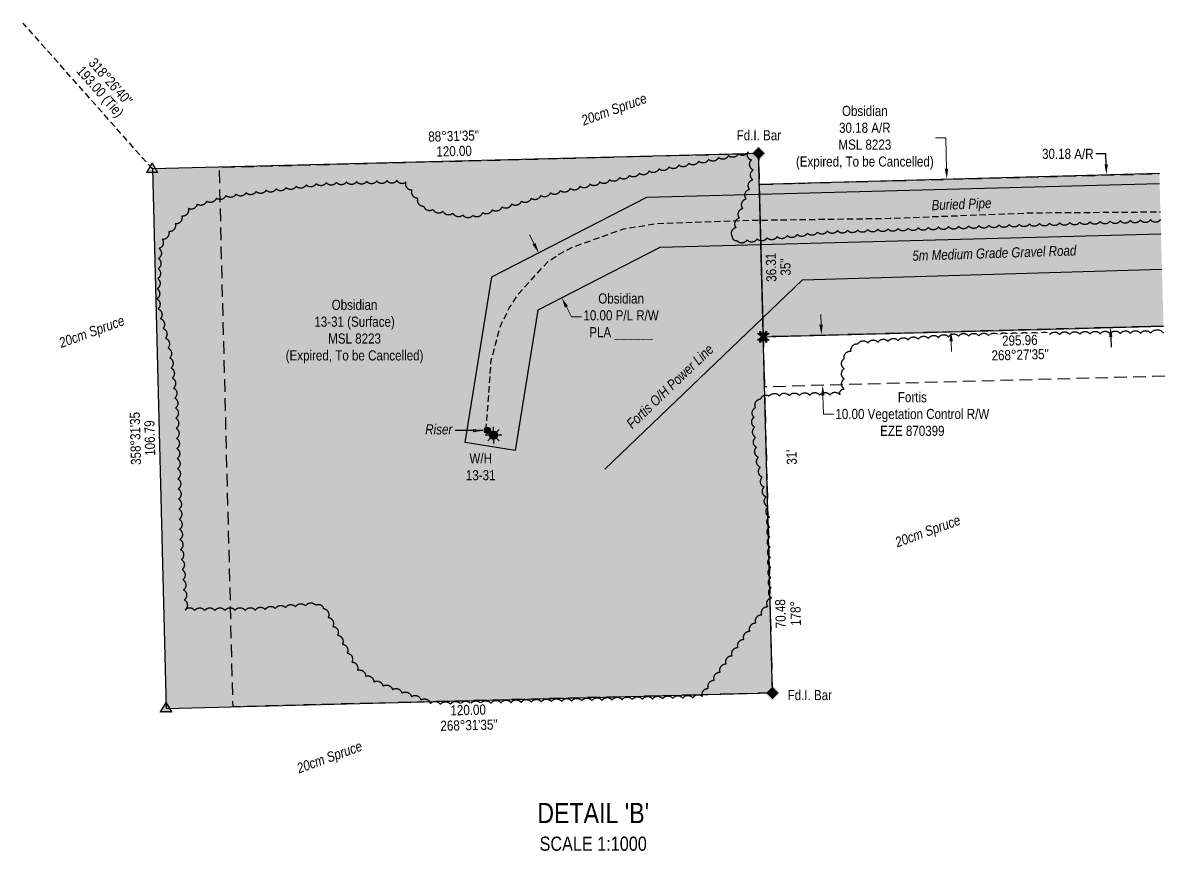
# Model space of a CAD drawing. Extents: x 619673 to 625990, y 5884579 to 5888637.
# Drawn here: x 620921 to 622059, y 5884685 to 5885504 of the extents above; entities that cross this region are included whole.
import ezdxf
from ezdxf.enums import TextEntityAlignment as Align

# ---------------------------------------------------------------- set-up
doc = ezdxf.new("R2010")
doc.units = 0
doc.header["$LTSCALE"] = 5
doc.header["$PDSIZE"] = 0.5
for name, pattern in [('0', [1, 1, 0]), ('foc-ACCESSROAD', [3.75, 2.5, -1.25]), ('foc-FLOWLINE', [3.75, 2.5, -1.25]), ('foc-TIELINE', [1.875, 1.25, -0.625]), ('UG_PIPE', [1.875, 1.25, -0.625])]:
    doc.linetypes.add(name, pattern=pattern)
doc.layers.get('Defpoints').update_dxf_attribs({"color": 9})
for name, color, linetype in [('AS-PIPE-UG', 44, 'UG_PIPE'), ('AS-PIPE-UG-T', 44, 'Continuous'), ('AS-POWER', 104, 'foc-POWER'), ('AS-ROADS', 254, 'Continuous'), ('AS-SYMBOL', 7, 'Continuous'), ('C-RW', 13, 'Continuous'), ('C-WS', 13, 'foc-ACCESSROAD'), ('DETAIL-T', 7, 'Continuous'), ('F-EZE', 190, 'foc-FLOWLINE'), ('F-WS-S', 8, 'Continuous'), ('L-BD', 7, 'Continuous'), ('L-BD1', 253, 'Continuous'), ('L-MON', 1, 'Continuous'), ('L-TIE', 7, 'foc-TIELINE'), ('P-PROPOSED', 10, 'Continuous'), ('P-PROPOSED-H', 21, 'Continuous'), ('P-TXT', 4, 'Continuous'), ('T-BUSH', 110, '0'), ('T-BUSH-T', 110, 'Continuous')]:
    doc.layers.add(name, color=color, linetype=linetype)
for name, color, linetype, lineweight in [('C-AR-T', 13, 'Continuous', 9), ('C-RW-T', 13, 'Continuous', 9), ('C-WS-T', 13, 'Continuous', 9), ('F-EZE-T', 190, 'Continuous', 9), ('T-TEXT', 48, 'Continuous', 18)]:
    doc.layers.add(name, color=color, linetype=linetype, lineweight=lineweight)
doc.styles.add('80CG', font='ARIALN.TTF', dxfattribs={"height": 10})
doc.styles.add('80L', font='ARIALN.TTF', dxfattribs={"height": 10})
doc.styles.add('80LS', font='ARIALNI.TTF', dxfattribs={"height": 10})
doc.styles.add('foc-LtypeFont', font='ARIALN.TTF', dxfattribs={"height": 7.35})
doc.linetypes.add('foc-POWER', pattern='A,6,-1,["P",foc-LtypeFont,S=0.2,R=0,X=-0.625,Y=-0.75],-1.24,4', length=12.24)
doc.dimstyles.new('Compass 5 000', dxfattribs={"dimscale": 5, "dimtxt": 9, "dimasz": 2, "dimexe": 0.2, "dimexo": 0.0625, "dimgap": 0.5, "dimtad": 0, "dimtih": 1, "dimtoh": 1, "dimzin": 0, "dimdsep": 46, "dimtxsty": '80CG', "dimcen": 0.1, "dimse1": 1, "dimse2": 1, "dimclrd": 256, "dimclrt": 256, "dimaunit": 1, "dimadec": 4, "dimazin": 0, "dimtfac": 0.06, "dimtofl": 0, "dimtmove": 0, "dimatfit": 1, "dimfxl": 0.2, "dimtolj": 1, "dimtzin": 0, "dimlwd": -1, "dimarcsym": 0})

# ---------------------------------------------------------------- blocks, each defined once
blk = doc.blocks.new('RISER')
h = blk.add_hatch(color=255)
h.dxf.hatch_style = 1
edge = h.paths.add_edge_path()
edge.add_arc((0, 0), 0.7, 0, 360)
blk.add_hatch(color=13).paths.add_polyline_path([(0.58, -0.15), (-0.58, -0.15, 0.774597)])
at = {"color": 13}
blk.add_line((-0.58, -0.15), (0.58, -0.15), dxfattribs=at)
blk.add_circle((0, 0), 0.6, dxfattribs=at)
blk = doc.blocks.new('GAS')
h = blk.add_hatch(color=255)
h.dxf.hatch_style = 1
edge = h.paths.add_edge_path()
edge.add_arc((0, 0), 0.9, 0, 360)
for p, q in [((-0.81, 0), (-1.62, 0)), ((-0.57, 0.57), (-1.14, 1.14)), ((0, 0.81), (0, 1.62)), ((0.57, 0.57), (1.14, 1.14)), ((1.62, 0), (0.81, 0)), ((-0.57, -0.57), (-1.14, -1.14)), ((0, -0.81), (0, -1.62)), ((1.14, -1.14), (0.57, -0.57))]:
    blk.add_line(p, q)
blk.add_circle((0, 0), 0.8)
blk = doc.blocks.new('SMONA')
blk.add_hatch(color=255).paths.add_polyline_path([(0, -1.49), (1.49, 0), (0, 1.49), (-1.49, 0)])
blk = doc.blocks.new('SMONAA')
blk.add_blockref('SMONA', (0, 0))
blk = doc.blocks.new('SMONB')
at = {"color": 1}
blk.add_solid([(0, 1.2), (1.2, 0), (-1.2, 0), (0, -1.2)], dxfattribs=at)
blk = doc.blocks.new('SMONBB')
blk.add_blockref('SMONB', (0, 0))
blk = doc.blocks.new('SMONCC')
for name in ['SMONAA', 'SMONBB']:
    blk.add_blockref(name, (0, 0))
blk = doc.blocks.new('FDIBAR')
blk.add_blockref('SMONCC', (0, 0))
blk = doc.blocks.new('*D59')
at = {"layer": 'C-AR-T', "transparency": 16777216}
for p, q in [((621833.4, 5885390.2), (621823.4, 5885390.2)), ((621834.2, 5885359.6), (621833.4, 5885390.2)), ((621838.8, 5885188.8), (621839.1, 5885178.8))]:
    blk.add_line(p, q, dxfattribs=at)
for points in [[(621835.9, 5885359.6), (621832.5, 5885359.5), (621834.5, 5885349.6)], [(621840.5, 5885188.8), (621837.1, 5885188.7), (621838.5, 5885198.8)]]:
    blk.add_solid(points, dxfattribs=at)
at = {"layer": 'Defpoints', "color": 0, "transparency": 16777216}
for p in [(621834.5, 5885349.6), (621971.3, 5885353.3), (621975.4, 5885202.5)]:
    blk.add_point(p, dxfattribs=at)
at = {"layer": 'C-AR-T', "transparency": 16777216, "insert": (621753.4, 5885390.2), "char_height": 10, "attachment_point": 5, "style": '80CG'}
blk.add_mtext('\\A1;Obsidian\\P30.18 A/R\\PMSL 8223\\P(Expired, To be Cancelled)', dxfattribs=at)
blk = doc.blocks.new('*D60')
at = {"layer": 'Defpoints', "color": 0, "transparency": 16777216}
for p in [(621973.6, 5885202.4), (621711.7, 5885145.3), (621974.9, 5885152.4)]:
    blk.add_point(p, dxfattribs=at)
at = {"layer": 'F-EZE-T', "transparency": 16777216}
for p, q in [((621710.1, 5885205.3), (621709.8, 5885215.3)), ((621712, 5885135.3), (621712.5, 5885116.9)), ((621712.5, 5885116.9), (621722.5, 5885116.9))]:
    blk.add_line(p, q, dxfattribs=at)
for points in [[(621711.8, 5885205.4), (621708.4, 5885205.3), (621710.4, 5885195.3)], [(621713.6, 5885135.3), (621710.3, 5885135.2), (621711.7, 5885145.3)]]:
    blk.add_solid(points, dxfattribs=at)
at = {"layer": 'F-EZE-T', "transparency": 16777216, "insert": (621800.4, 5885116.9), "char_height": 10, "attachment_point": 5, "style": '80CG'}
blk.add_mtext('\\A1;Fortis\\P10.00 Vegetation Control R/W\\PEZE 870399', dxfattribs=at)
blk = doc.blocks.new('*D61')
at = {"layer": 'Defpoints', "color": 0, "transparency": 16777216}
for p in [(621867.7, 5885350.5), (621992.4, 5885353.8), (621871.8, 5885199.7)]:
    blk.add_point(p, dxfattribs=at)
at = {"layer": 'P-TXT', "transparency": 16777216}
for p, q in [((621991.8, 5885374.2), (621981.8, 5885374.2)), ((621992.1, 5885363.8), (621991.8, 5885374.2)), ((621996.7, 5885193), (621997, 5885183))]:
    blk.add_line(p, q, dxfattribs=at)
for points in [[(621993.8, 5885363.9), (621990.5, 5885363.8), (621992.4, 5885353.8)], [(621998.4, 5885193.1), (621995, 5885193), (621996.4, 5885203)]]:
    blk.add_solid(points, dxfattribs=at)
at = {"layer": 'P-TXT', "transparency": 16777216, "insert": (621954.2, 5885374.2), "char_height": 10, "attachment_point": 5, "style": '80CG'}
blk.add_mtext('\\A1;30.18 A/R', dxfattribs=at)
blk = doc.blocks.new('TEMP')
h = blk.add_hatch(color=255)
h.dxf.hatch_style = 1
h.paths.add_polyline_path([(0, 0.25), (-0.67, 1.15), (-0.67, 0.67), (-1.15, 0.67), (-0.25, 0), (-1.15, -0.67), (-0.67, -0.67), (-0.67, -1.15), (0, -0.25), (0.67, -1.15), (0.67, -0.67), (1.15, -0.67), (0.25, 0), (1.15, 0.67), (0.67, 0.67), (0.67, 1.15)])
h.paths.add_polyline_path([(0.57, 0.85), (0.57, 0.57), (0.85, 0.57), (0.08, 0), (0.85, -0.57), (0.57, -0.57), (0.57, -0.85), (0, -0.08), (-0.57, -0.85), (-0.57, -0.57), (-0.85, -0.57), (-0.08, 0), (-0.85, 0.57), (-0.57, 0.57), (-0.57, 0.85), (0, 0.08)], flags=16)
h = blk.add_hatch(color=1)
h.dxf.hatch_style = 1
h.paths.add_polyline_path([(0, 0.08), (-0.57, 0.85), (-0.57, 0.57), (-0.85, 0.57), (-0.08, 0), (-0.85, -0.57), (-0.57, -0.57), (-0.57, -0.85), (0, -0.08), (0.57, -0.85), (0.57, -0.57), (0.85, -0.57), (0.08, 0), (0.85, 0.57), (0.57, 0.57), (0.57, 0.85)])
at = {"color": 1}
for p, q in [((-0.08, 0), (0.08, 0)), ((0, 0.08), (0, -0.08))]:
    blk.add_line(p, q, dxfattribs=at)
at = {"color": 255, "flags": 128}
blk.add_lwpolyline([(-0.25, 0), (-1.15, 0.67), (-0.67, 0.67), (-0.67, 1.15), (0, 0.25), (0.67, 1.15), (0.67, 0.67), (1.15, 0.67), (0.25, 0), (1.15, -0.67), (0.67, -0.67), (0.67, -1.15), (0, -0.25), (-0.67, -1.15), (-0.67, -0.67), (-1.15, -0.67)], close=True, dxfattribs=at)
at = {"color": 1, "flags": 128}
blk.add_lwpolyline([(-0.08, 0), (-0.85, 0.57), (-0.57, 0.57), (-0.57, 0.85), (0, 0.08), (0.57, 0.85), (0.57, 0.57), (0.85, 0.57), (0.08, 0), (0.85, -0.57), (0.57, -0.57), (0.57, -0.85), (0, -0.08), (-0.57, -0.85), (-0.57, -0.57), (-0.85, -0.57)], close=True, dxfattribs=at)
blk = doc.blocks.new('*D74')
at = {"layer": 'C-RW-T', "transparency": 16777216}
for p, q in [((621426.2, 5885285.2), (621421.6, 5885294.1)), ((621458.2, 5885223), (621463.2, 5885213.1)), ((621463.2, 5885213.1), (621473.2, 5885213.1))]:
    blk.add_line(p, q, dxfattribs=at)
for points in [[(621427.7, 5885286), (621424.7, 5885284.5), (621430.8, 5885276.3)], [(621459.7, 5885223.7), (621456.7, 5885222.2), (621453.6, 5885231.9)]]:
    blk.add_solid(points, dxfattribs=at)
at = {"layer": 'Defpoints', "color": 0, "transparency": 16777216}
for p in [(621433.4, 5885277.6), (621453.6, 5885231.9), (621456.2, 5885233.2)]:
    blk.add_point(p, dxfattribs=at)
at = {"layer": 'C-RW-T', "transparency": 16777216, "insert": (621512.3, 5885213.1), "char_height": 10, "attachment_point": 5, "style": '80CG'}
blk.add_mtext('\\A1;Obsidian\\P10.00 P/L R/W\\PPLA ______', dxfattribs=at)
blk = doc.blocks.new('TRIA')
blk.add_hatch(color=255).paths.add_polyline_path([(-0.04, 1.52), (-1.47, -0.87), (1.39, -0.87)])
blk = doc.blocks.new('TRIAA')
blk.add_blockref('TRIA', (0, 0))
blk = doc.blocks.new('TRIB')
at = {"color": 1}
blk.add_lwpolyline([(-1.12, -0.67), (-0.04, 1.13), (1.04, -0.67)], close=True, dxfattribs=at)
blk = doc.blocks.new('TRIBB')
blk.add_blockref('TRIB', (0, 0))
blk = doc.blocks.new('TRICC')
for name in ['TRIAA', 'TRIBB']:
    blk.add_blockref(name, (0, 0))
blk = doc.blocks.new('plspike')
blk.add_blockref('TRICC', (0, 0))

msp = doc.modelspace()

# ---------------------------------------------------------------- hatches: boundary and pattern name
at = {"layer": 'P-PROPOSED-H'}
h = msp.add_hatch(color=256, dxfattribs=at)
h.dxf.hatch_style = 1
h.paths.add_polyline_path([(621661.947, 5884841.111), (621648.222, 5885374.701), (621048.634, 5885359.279), (621062.359, 5884825.689)])
h = msp.add_hatch(color=256, dxfattribs=at)
h.dxf.hatch_style = 1
h.paths.add_polyline_path([(622044.79, 5885354.693), (621649.01, 5885344.052), (621652.888, 5885193.28), (622048.836, 5885203.926)])

# ---------------------------------------------------------------- linework, layer by layer
at = {"layer": 'AS-PIPE-UG', "flags": 128}
msp.add_lwpolyline([(621378.592, 5885100.936), (621380.842, 5885127.661), (621383.797, 5885170.061), (621392.872, 5885203.811), (621402.252, 5885222.836), (621410.912, 5885235.871), (621439.332, 5885267.196), (621452.227, 5885275.796), (621464.832, 5885282.211), (621514.772, 5885300.056), (621547.227, 5885305.351), (621631.642, 5885308.416), (621778.297, 5885310.536), (621919.067, 5885315.961), (622045.804, 5885316.888)], dxfattribs=at)
at = {"layer": 'AS-POWER', "flags": 128}
msp.add_lwpolyline([(621496.317, 5885062.341), (621691.793, 5885249.761), (622047.323, 5885260.285)], dxfattribs=at)
at = {"layer": 'AS-ROADS', "const_width": 24.991, "flags": 128}
msp.add_lwpolyline([(622046.724, 5885282.632), (622012.092, 5885281.721), (621836.332, 5885275.876), (621740.717, 5885271.886), (621668.072, 5885262.516), (621625.907, 5885251.516)], dxfattribs=at)
at = {"layer": 'C-RW', "flags": 128}
msp.add_lwpolyline([(622046.393, 5885294.961), (621550.557, 5885281.631), (621429.842, 5885219.661), (621407.522, 5885080.881), (621358.174, 5885088.818), (621384.51, 5885252.573), (621537.846, 5885331.29), (622045.052, 5885344.925)], dxfattribs=at)
at = {"layer": 'C-WS', "flags": 128}
msp.add_lwpolyline([(622048.836, 5885203.926), (621652.888, 5885193.28), (621654.162, 5885143.74), (621661.947, 5884841.111), (621128.422, 5884827.388), (621114.83, 5885360.982), (621648.222, 5885374.701), (621649.01, 5885344.052), (622044.79, 5885354.693)], dxfattribs=at)
at = {"layer": 'F-EZE'}
msp.add_lwpolyline([(622050.166, 5885154.369), (621654.162, 5885143.74), (621652.888, 5885193.28), (622048.836, 5885203.926)], dxfattribs=at)
at = {"layer": 'L-TIE'}
msp.add_line((621048.634, 5885359.279), (620920.654, 5885503.649), dxfattribs=at)
at = {"layer": 'P-PROPOSED'}
msp.add_lwpolyline([(621661.947, 5884841.111), (621648.222, 5885374.701), (621048.634, 5885359.279), (621062.359, 5884825.689)], close=True, dxfattribs=at)
msp.add_lwpolyline([(622044.79, 5885354.693), (621649.01, 5885344.052), (621652.888, 5885193.28), (622048.836, 5885203.926)], dxfattribs=at)
at = {"layer": 'T-BUSH', "flags": 128}
msp.add_lwpolyline([(622046.016, 5885309.365, -0.52056705), (622036.023, 5885309.131, -0.52056705), (622026.031, 5885308.835, -0.52056705), (622016.04, 5885308.49, -0.52056705), (622006.05, 5885308.144, -0.52056705), (621996.059, 5885307.799, -0.52056705), (621986.069, 5885307.454, -0.52056705), (621976.078, 5885307.109, -0.52056705), (621966.088, 5885306.764, -0.52056705), (621956.098, 5885306.419, -0.52056705), (621946.107, 5885306.074, -0.52056705), (621936.117, 5885305.729, -0.52056705), (621926.126, 5885305.383, -0.52056705), (621916.136, 5885305.038, -0.52056705), (621906.145, 5885304.693, -0.52056705), (621896.155, 5885304.348, -0.52056705), (621886.164, 5885304.003, -0.52056705), (621876.174, 5885303.658, -0.52056705), (621866.183, 5885303.313, -0.52056705), (621856.193, 5885302.964, -0.52056705), (621846.203, 5885302.611, -0.52056705), (621836.213, 5885302.257, -0.52056705), (621826.222, 5885301.904, -0.52056705), (621816.232, 5885301.55, -0.52056705), (621806.242, 5885301.197, -0.52056705), (621796.252, 5885300.844, -0.52056705), (621786.262, 5885300.49, -0.52056705), (621776.272, 5885300.137, -0.52056705), (621766.281, 5885299.784, -0.52056705), (621756.291, 5885299.43, -0.52056705), (621746.301, 5885299.077, -0.52056705), (621736.311, 5885298.724, -0.52056705), (621726.321, 5885298.37, -0.52056705), (621716.33, 5885298.017, -0.52056705), (621706.397, 5885296.901, -0.52056705), (621696.464, 5885295.778, -0.52056705), (621686.53, 5885294.656, -0.52056705), (621676.597, 5885293.533, -0.52056705), (621666.664, 5885292.411, -0.52056705), (621656.731, 5885291.288, -0.52056705), (621646.798, 5885290.166, -0.52056705), (621636.864, 5885289.044, -0.52056705), (621626.902, 5885288.288, -0.52056705), (621622.645, 5885292.089, -0.52056705), (621625.963, 5885301.519, -0.52056705), (621629.281, 5885310.949, -0.52056705), (621632.599, 5885320.378, -0.52056705), (621635.917, 5885329.808, -0.52056705), (621639.236, 5885339.238, -0.52056705), (621642.554, 5885348.667, -0.52056705), (621643.034, 5885358.305, -0.52056705), (621641.125, 5885368.117, -0.52056705), (621638.121, 5885376.313, -0.52056705), (621628.302, 5885374.438, -0.52056705), (621618.483, 5885372.564, -0.52056705), (621608.664, 5885370.689, -0.52056705), (621598.845, 5885368.815, -0.52056705), (621589.026, 5885366.94, -0.52056705), (621579.207, 5885365.066, -0.52056705), (621569.387, 5885363.191, -0.52056705), (621559.568, 5885361.317, -0.52056705), (621549.749, 5885359.442, -0.52056705), (621539.982, 5885357.316, -0.52056705), (621530.221, 5885355.159, -0.52056705), (621520.46, 5885353.001, -0.52056705), (621510.699, 5885350.844, -0.52056705), (621500.939, 5885348.686, -0.52056705), (621491.178, 5885346.529, -0.52056705), (621481.417, 5885344.372, -0.52056705), (621471.656, 5885342.214, -0.52056705), (621461.895, 5885340.057, -0.52056705), (621452.134, 5885337.899, -0.52056705), (621442.374, 5885335.742, -0.52056705), (621432.739, 5885333.094, -0.52056705), (621423.152, 5885330.263, -0.52056705), (621413.565, 5885327.432, -0.52056705), (621403.977, 5885324.602, -0.52056705), (621394.39, 5885321.771, -0.52056705), (621384.803, 5885318.941, -0.52056705), (621375.215, 5885316.11, -0.52056705), (621365.628, 5885313.28, -0.52056705), (621355.871, 5885313.723, -0.52056705), (621346.042, 5885315.545, -0.52056705), (621336.213, 5885317.368, -0.52056705), (621326.384, 5885319.19, -0.52056705), (621317.248, 5885322.112, -0.52056705), (621311.364, 5885330.193, -0.52056705), (621305.479, 5885338.274, -0.52056705), (621299.594, 5885346.355, -0.52056705), (621290.589, 5885348.049, -0.52056705), (621280.598, 5885347.727, -0.52056705), (621270.606, 5885347.404, -0.52056705), (621260.615, 5885347.081, -0.52056705), (621250.624, 5885346.759, -0.52056705), (621240.633, 5885346.436, -0.52056705), (621230.642, 5885346.113, -0.52056705), (621220.65, 5885345.79, -0.52056705), (621210.707, 5885344.877, -0.52056705), (621200.795, 5885343.582, -0.52056705), (621190.883, 5885342.286, -0.52056705), (621180.971, 5885340.991, -0.52056705), (621171.059, 5885339.696, -0.52056705), (621161.146, 5885338.401, -0.52056705), (621151.234, 5885337.105, -0.52056705), (621141.322, 5885335.81, -0.52056705), (621131.41, 5885334.515, -0.52056705), (621121.498, 5885333.22, -0.52056705), (621111.903, 5885330.46, -0.52056705), (621102.345, 5885327.534, -0.52056705), (621092.786, 5885324.607, -0.52056705), (621084.203, 5885320.202, -0.52056705), (621077.748, 5885312.569, -0.52056705), (621071.294, 5885304.935, -0.52056705), (621064.84, 5885297.302, -0.52056705), (621058.386, 5885289.668, -0.52056705), (621055.183, 5885280.764, -0.52056705), (621054.755, 5885270.777, -0.52056705), (621054.327, 5885260.79, -0.52056705), (621053.899, 5885250.803, -0.52056705), (621053.471, 5885240.815, -0.52056705), (621053.043, 5885230.828, -0.52056705), (621054.214, 5885221.007, -0.52056705), (621056.683, 5885211.32, -0.52056705), (621059.151, 5885201.633, -0.52056705), (621061.62, 5885191.946, -0.52056705), (621064.088, 5885182.259, -0.52056705), (621065.867, 5885172.442, -0.52056705), (621067.116, 5885162.524, -0.52056705), (621068.366, 5885152.606, -0.52056705), (621069.615, 5885142.688, -0.52056705), (621070.865, 5885132.77, -0.52056705), (621071.534, 5885122.805, -0.52056705), (621071.872, 5885112.815, -0.52056705), (621072.21, 5885102.824, -0.52056705), (621072.549, 5885092.833, -0.52056705), (621072.887, 5885082.842, -0.52056705), (621073.225, 5885072.852, -0.52056705), (621073.563, 5885062.861, -0.52056705), (621073.901, 5885052.87, -0.52056705), (621074.239, 5885042.88, -0.52056705), (621074.577, 5885032.889, -0.52056705), (621074.916, 5885022.898, -0.52056705), (621075.254, 5885012.908, -0.52056705), (621075.592, 5885002.917, -0.52056705), (621075.93, 5884992.926, -0.52056705), (621076.583, 5884982.952, -0.52056705), (621077.32, 5884972.983, -0.52056705), (621078.057, 5884963.014, -0.52056705), (621078.794, 5884953.045, -0.52056705), (621079.531, 5884943.075, -0.52056705), (621080.268, 5884933.106, -0.52056705), (621081.005, 5884923.137, -0.52056705), (621090.405, 5884922.534, -0.52056705), (621100.402, 5884922.574, -0.52056705), (621110.398, 5884922.614, -0.52056705), (621120.395, 5884922.655, -0.52056705), (621130.391, 5884922.695, -0.52056705), (621140.387, 5884922.735, -0.52056705), (621150.384, 5884922.776, -0.52056705), (621160.344, 5884923.608, -0.52056705), (621170.302, 5884924.479, -0.52056705), (621180.261, 5884925.35, -0.52056705), (621190.219, 5884926.221, -0.52056705), (621200.177, 5884927.092, -0.52056705), (621210.136, 5884927.963, -0.52056705), (621217.785, 5884924.575, -0.52056705), (621222.489, 5884915.754, -0.52056705), (621227.194, 5884906.934, -0.52056705), (621231.898, 5884898.114, -0.52056705), (621236.602, 5884889.293, -0.52056705), (621241.306, 5884880.473, -0.52056705), (621246.01, 5884871.652, -0.52056705), (621251.403, 5884863.439, -0.52056705), (621259.557, 5884857.656, -0.52056705), (621267.711, 5884851.873, -0.52056705), (621276.744, 5884847.763, -0.52056705), (621286.133, 5884844.33, -0.52056705), (621295.521, 5884840.897, -0.52056705), (621304.91, 5884837.464, -0.52056705), (621314.298, 5884834.031, -0.52056705), (621323.686, 5884830.598, -0.52056705), (621333.484, 5884829.663, -0.52056705), (621343.477, 5884829.92, -0.52056705), (621353.47, 5884830.177, -0.52056705), (621363.463, 5884830.434, -0.52056705), (621373.457, 5884830.691, -0.52056705), (621383.45, 5884830.948, -0.52056705), (621393.443, 5884831.205, -0.52056705), (621403.436, 5884831.462, -0.52056705), (621413.429, 5884831.719, -0.52056705), (621423.422, 5884831.976, -0.52056705), (621433.415, 5884832.233, -0.52056705), (621443.408, 5884832.49, -0.52056705), (621453.402, 5884832.747, -0.52056705), (621463.395, 5884833.004, -0.52056705), (621473.388, 5884833.261, -0.52056705), (621483.381, 5884833.518, -0.52056705), (621493.374, 5884833.775, -0.52056705), (621503.367, 5884834.032, -0.52056705), (621513.36, 5884834.289, -0.52056705), (621523.353, 5884834.546, -0.52056705), (621533.347, 5884834.803, -0.52056705), (621543.34, 5884835.06, -0.52056705), (621553.333, 5884835.317, -0.52056705), (621563.326, 5884835.574, -0.52056705), (621573.319, 5884835.832, -0.52056705), (621583.312, 5884836.089, -0.52056705), (621592.709, 5884837.478, -0.52056705), (621598.58, 5884845.569, -0.52056705), (621604.451, 5884853.66, -0.52056705), (621610.322, 5884861.751, -0.52056705), (621616.192, 5884869.842, -0.52056705), (621622.063, 5884877.933, -0.52056705), (621627.934, 5884886.024, -0.52056705), (621633.804, 5884894.115, -0.52056705), (621639.675, 5884902.206, -0.52056705), (621645.546, 5884910.296, -0.52056705), (621651.417, 5884918.387, -0.52056705), (621657.287, 5884926.478, -0.52056705), (621661.022, 5884935.233, -0.52056705), (621660.769, 5884945.226, -0.52056705), (621660.515, 5884955.219, -0.52056705), (621660.262, 5884965.212, -0.52056705), (621660.009, 5884975.206, -0.52056705), (621659.755, 5884985.199, -0.52056705), (621659.502, 5884995.192, -0.52056705), (621659.249, 5885005.185, -0.52056705), (621658.995, 5885015.179, -0.52056705), (621657.556, 5885025.042, -0.52056705), (621655.645, 5885034.854, -0.52056705), (621653.735, 5885044.666, -0.52056705), (621651.824, 5885054.478, -0.52056705), (621649.913, 5885064.291, -0.52056705), (621648.002, 5885074.103, -0.52056705), (621646.112, 5885083.918, -0.52056705), (621645.316, 5885093.882, -0.52056705), (621644.519, 5885103.847, -0.52056705), (621643.722, 5885113.812, -0.52056705), (621645.283, 5885123.236, -0.52056705), (621650.337, 5885131.861, -0.52056705), (621658.815, 5885134.638, -0.52056705), (621668.81, 5885134.823, -0.52056705), (621678.804, 5885135.009, -0.52056705), (621688.799, 5885135.195, -0.52056705), (621698.794, 5885135.381, -0.52056705), (621708.788, 5885135.566, -0.52056705), (621718.783, 5885135.752, -0.52056705), (621728.778, 5885135.938, -0.52056705), (621733.035, 5885141.714, -0.52056705), (621732.961, 5885151.71, -0.52056705), (621732.887, 5885161.706, -0.52056705), (621732.957, 5885171.646, -0.52056705), (621739.762, 5885178.969, -0.52056705), (621746.567, 5885186.292, -0.52056705), (621756.473, 5885187.171, -0.52056705), (621766.441, 5885187.923, -0.52056705), (621776.41, 5885188.674, -0.52056705), (621786.378, 5885189.426, -0.52056705), (621796.346, 5885190.177, -0.52056705), (621806.314, 5885190.929, -0.52056705), (621816.282, 5885191.68, -0.52056705), (621826.25, 5885192.432, -0.52056705), (621836.218, 5885193.184, -0.52056705), (621846.189, 5885193.883, -0.52056705), (621856.184, 5885194.044, -0.52056705), (621866.179, 5885194.204, -0.52056705), (621876.174, 5885194.365, -0.52056705), (621886.169, 5885194.525, -0.52056705), (621896.165, 5885194.686, -0.52056705), (621906.16, 5885194.846, -0.52056705), (621916.155, 5885195.007, -0.52056705), (621926.15, 5885195.167, -0.52056705), (621936.145, 5885195.328, -0.52056705), (621946.14, 5885195.488, -0.52056705), (621956.135, 5885195.649, -0.52056705), (621966.131, 5885195.809, -0.52056705), (621976.126, 5885195.97, -0.52056705), (621986.121, 5885196.13, -0.52056705), (621996.116, 5885196.291, -0.52056705), (622006.111, 5885196.451, -0.52056705), (622016.106, 5885196.612, -0.52056705), (622026.102, 5885196.721, -0.52056705), (622036.098, 5885196.83, -0.52056705), (622048.975, 5885196.971, -0.52056705)], format="xyb", dxfattribs=at)

# ---------------------------------------------------------------- block references
at = {"layer": 'AS-SYMBOL', "xscale": 4.998213700000022, "yscale": 4.998213700000022, "zscale": 4.998213700000022}
msp.add_blockref('RISER', (621380.077, 5885100.706), dxfattribs=at)
at = {"layer": 'F-WS-S', "xscale": 4.998213700000022, "yscale": 4.998213700000022, "zscale": 4.998213700000022}
msp.add_blockref('GAS', (621386.07, 5885096.006), dxfattribs=at)
at = {"layer": 'L-MON'}
for name, p, xscale, yscale, zscale in [('FDIBAR', (621648.222, 5885374.701), 4.998213700000022, 4.998213700000022, 4.998213700000022), ('plspike', (621048.634, 5885359.279), 5.000000000000004, 5.000000000000004, 5.000000000000004), ('TEMP', (621652.888, 5885193.28), 4.998213700000005, 4.998213700000005, 4.998213700000005), ('FDIBAR', (621661.947, 5884841.111), 4.998213700000022, 4.998213700000022, 4.998213700000022), ('plspike', (621062.359, 5884825.689), 5.000000000000004, 5.000000000000004, 5.000000000000004)]:
    msp.add_blockref(name, p, dxfattribs=dict(at, xscale=xscale, yscale=yscale, zscale=zscale))

# ---------------------------------------------------------------- texts
at = {"layer": 'AS-PIPE-UG-T', "insert": (621849.066, 5885323.073), "char_height": 10, "width": 59.03588, "attachment_point": 5, "rotation": 2.206975, "style": '80CG'}
msp.add_mtext('\\A1;{\\fArial Narrow|b0|i1|c0|p34;Buried Pipe}', dxfattribs=at)
at = {"layer": 'AS-POWER', "insert": (621560.631, 5885144.237), "char_height": 10, "width": 112.50109, "attachment_point": 5, "rotation": 43.794674, "style": '80CG'}
msp.add_mtext('\\A1;{\\fArial Narrow|b0|i1|c0|p34;Fortis O/H Power Line}', dxfattribs=at)
at = {"layer": 'C-WS-T', "char_height": 10, "attachment_point": 5, "style": '80CG'}
for s, insert, width in [('\\A1;Obsidian\\P13-31 (Surface)\\PMSL 8223\\P(Expired, To be Cancelled)', (621248.617, 5885198.427), 135.66617), ('\\A1;W/H\\P13-31', (621373.402, 5885064.742), 27.27599)]:
    msp.add_mtext(s, dxfattribs=dict(at, insert=insert, width=width))
at = {"layer": 'DETAIL-T', "color": 3, "insert": (621484.7, 5884708.525), "char_height": 19.99285, "width": 229.55635, "attachment_point": 5, "style": '80CG'}
msp.add_mtext("DETAIL 'B'\\P{\\H0.7x;SCALE 1:1000}", dxfattribs=at)
at = {"layer": 'L-BD', "insert": (620990.554, 5885472.23), "char_height": 9.99643, "width": 61.14909, "attachment_point": 1, "rotation": 311.55613, "line_spacing_factor": 0.855, "style": '80L'}
msp.add_mtext("\\pi2.70933;318°26'40''\\P\\pi0.66368;193.00 (Tie)", dxfattribs=at)
at = {"layer": 'L-BD1', "style": '80L'}
for s, rotation, p in [("88°31'35''", 1.4734, (621346.737, 5885391.946)), ('120.00', 1.4734, (621347.122, 5885376.956)), ('36.31', 91.4734, (621660.619, 5885262.054)), ("35''", 91.4734, (621674.859, 5885262.42)), ("358°31'35", 91.4717, (621031.791, 5885092.759)), ('106.79', 91.4717, (621046.031, 5885093.125)), ("31'", 91.4734, (621680.949, 5885074.27)), ('70.48', 91.4734, (621669.933, 5884919.391)), ('178°', 91.4734, (621684.922, 5884919.776)), ('268°31\'35"', 1.3899, (621361.803, 5884809.216))]:
    msp.add_text(s, height=9.9964, rotation=rotation, dxfattribs=at).set_placement(p, align=Align.MIDDLE)
at = {"layer": 'T-BUSH-T', "char_height": 9.99643, "width": 68.43263, "attachment_point": 2, "rotation": 20, "style": '80LS'}
for insert in [(621503.599, 5885423.09), (620986.864, 5885203.17), (621813.882, 5885005.896), (621222.045, 5884782.38)]:
    msp.add_mtext('20cm Spruce', dxfattribs=dict(at, insert=insert))
at = {"layer": 'T-TEXT', "style": '80LS'}
msp.add_text('5m Medium Grade Gravel Road', height=9.99643, rotation=1.904702, dxfattribs=at).set_placement((621881.476, 5885276.147), align=Align.MIDDLE_CENTER)
at = {"layer": 'T-TEXT', "insert": (621331.9, 5885101.72), "char_height": 10, "width": 27.27599, "attachment_point": 5, "style": '80CG'}
msp.add_mtext('\\A1;{\\fArial Narrow|b0|i1|c0|p34;Riser}', dxfattribs=at)

# ---------------------------------------------------------------- dimensions: what is measured, and where the dimension line sits
at = {"layer": 'C-RW-T'}
dim = msp.add_linear_dim(base=(621453.6, 5885231.858), p1=(621433.355, 5885277.648), p2=(621456.181, 5885233.183), angle=297.174056, text='Obsidian\\P10.00 P/L R/W\\PPLA ______', dimstyle='Compass 5 000', dxfattribs=at)
dim.commit()
dim.dimension.update_dxf_attribs({"geometry": '*D74', "text_midpoint": (621512.318, 5885213.097), "dimtype": 161})

# ---------------------------------------------------------------- leaders
at = {"layer": 'T-TEXT', "path_type": 1}
msp.add_leader([(621375.665, 5885100.48), (621348.065, 5885100.553)], dimstyle='Compass 5 000', override={"dimgap": 0.5, "dimtad": 0}, dxfattribs=at)

# ---------------------------------------------------------------- next in the draw order: texts
at = {"layer": 'L-BD1', "insert": (621878.044, 5885194.093), "char_height": 9.99643, "width": 56.28725, "attachment_point": 1, "rotation": 1.5401, "line_spacing_factor": 0.855, "style": '80L', "bg_fill": 3, "box_fill_scale": 1.15, "bg_fill_color": 256, "bg_fill_true_color": 256, "bg_fill_transparency": 0}
msp.add_mtext("\\pi11.06242;295.96\\P\\pi0.21023;268°27'35''", dxfattribs=at)
at = {"layer": 'L-BD1', "insert": (621360.87, 5884829.257), "char_height": 9.9964, "width": 29.30044, "attachment_point": 2, "rotation": 1.3899, "style": '80L', "bg_fill": 3, "box_fill_scale": 1.15, "bg_fill_color": 256, "bg_fill_true_color": 256, "bg_fill_transparency": 0}
msp.add_mtext('120.00', dxfattribs=at)
at = {"layer": 'L-MON', "char_height": 9.9883, "attachment_point": 1, "style": '80L', "bg_fill": 2}
for insert in [(621626.633, 5885397.67), (621677.028, 5884843.943)]:
    msp.add_mtext_dynamic_manual_height_columns('Fd.I. Bar', width=44.14109, gutter_width=50, heights=[0], dxfattribs=dict(at, insert=insert))

# ---------------------------------------------------------------- next in the draw order: dimensions: what is measured, and where the dimension line sits
at = {"layer": 'C-AR-T'}
dim = msp.add_linear_dim(base=(621834.469, 5885349.581), p1=(621975.37, 5885202.463), p2=(621971.323, 5885353.254), angle=91.537472, text='Obsidian\\P30.18 A/R\\PMSL 8223\\P(Expired, To be Cancelled)', dimstyle='Compass 5 000', dxfattribs=at)
dim.commit()
dim.dimension.update_dxf_attribs({"geometry": '*D59', "text_midpoint": (621753.44, 5885390.215), "dimtype": 161})
at = {"layer": 'F-EZE-T'}
dim = msp.add_linear_dim(base=(621711.702, 5885145.285), p1=(621973.602, 5885202.415), p2=(621974.946, 5885152.35), angle=271.537484, text='Fortis\\P10.00 Vegetation Control R/W\\PEZE 870399', dimstyle='Compass 5 000', dxfattribs=at)
dim.commit()
dim.dimension.update_dxf_attribs({"geometry": '*D60', "text_midpoint": (621800.396, 5885116.944), "dimtype": 161})
at = {"layer": 'P-TXT'}
dim = msp.add_linear_dim(base=(621992.388, 5885353.82), p1=(621871.758, 5885199.682), p2=(621867.71, 5885350.473), angle=91.537472, text='30.18 A/R', dimstyle='Compass 5 000', dxfattribs=at)
dim.commit()
dim.dimension.update_dxf_attribs({"geometry": '*D61', "text_midpoint": (621954.174, 5885374.215), "dimtype": 161})

doc.saveas('drawing.dxf')
